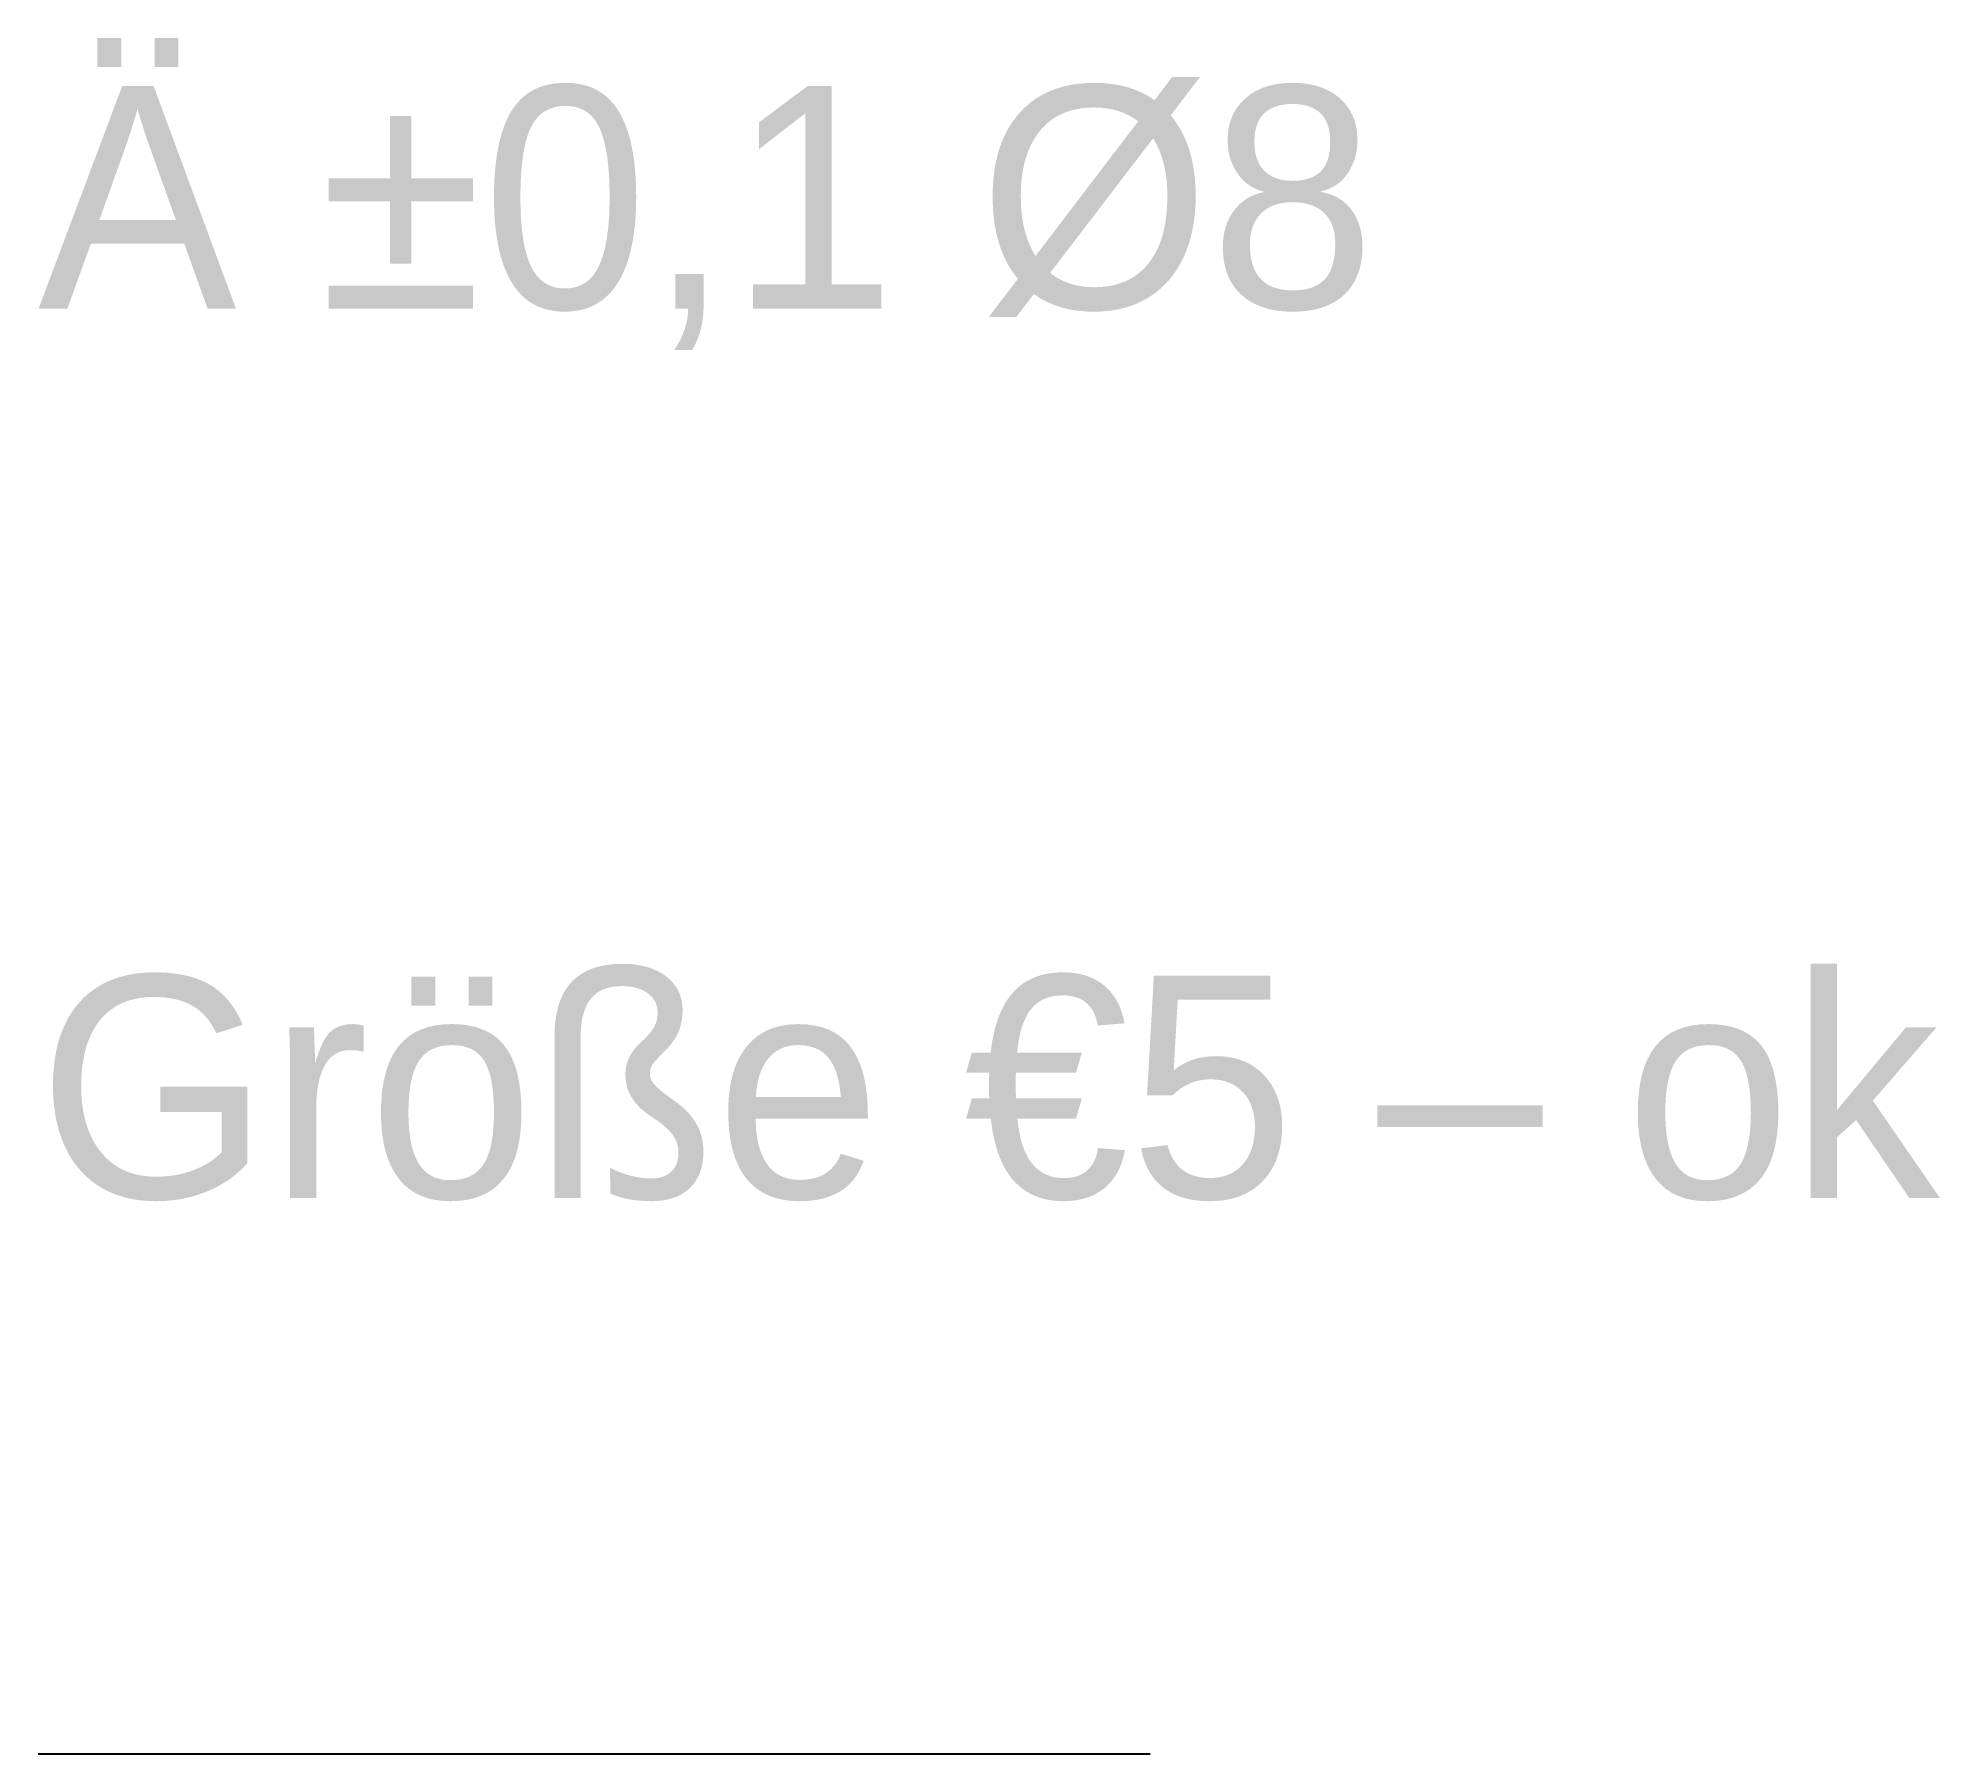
# Model space of a CAD drawing. Header units: metres. Extents: x 0 to 17.1, y -5 to 10.4.
import ezdxf

# ---------------------------------------------------------------- set-up
doc = ezdxf.new("R2010")
doc.units = ezdxf.units.M

msp = doc.modelspace()

# ---------------------------------------------------------------- linework, layer by layer
msp.add_line((0, -5), (10, -5))

# ---------------------------------------------------------------- texts
msp.add_text('Größe €5 – ok', height=2).set_placement((0, 0))
at = {"insert": (0, 10), "char_height": 2, "attachment_point": 1}
msp.add_mtext('Ä %%p0,1 %%c8', dxfattribs=at)

doc.saveas('drawing.dxf')
